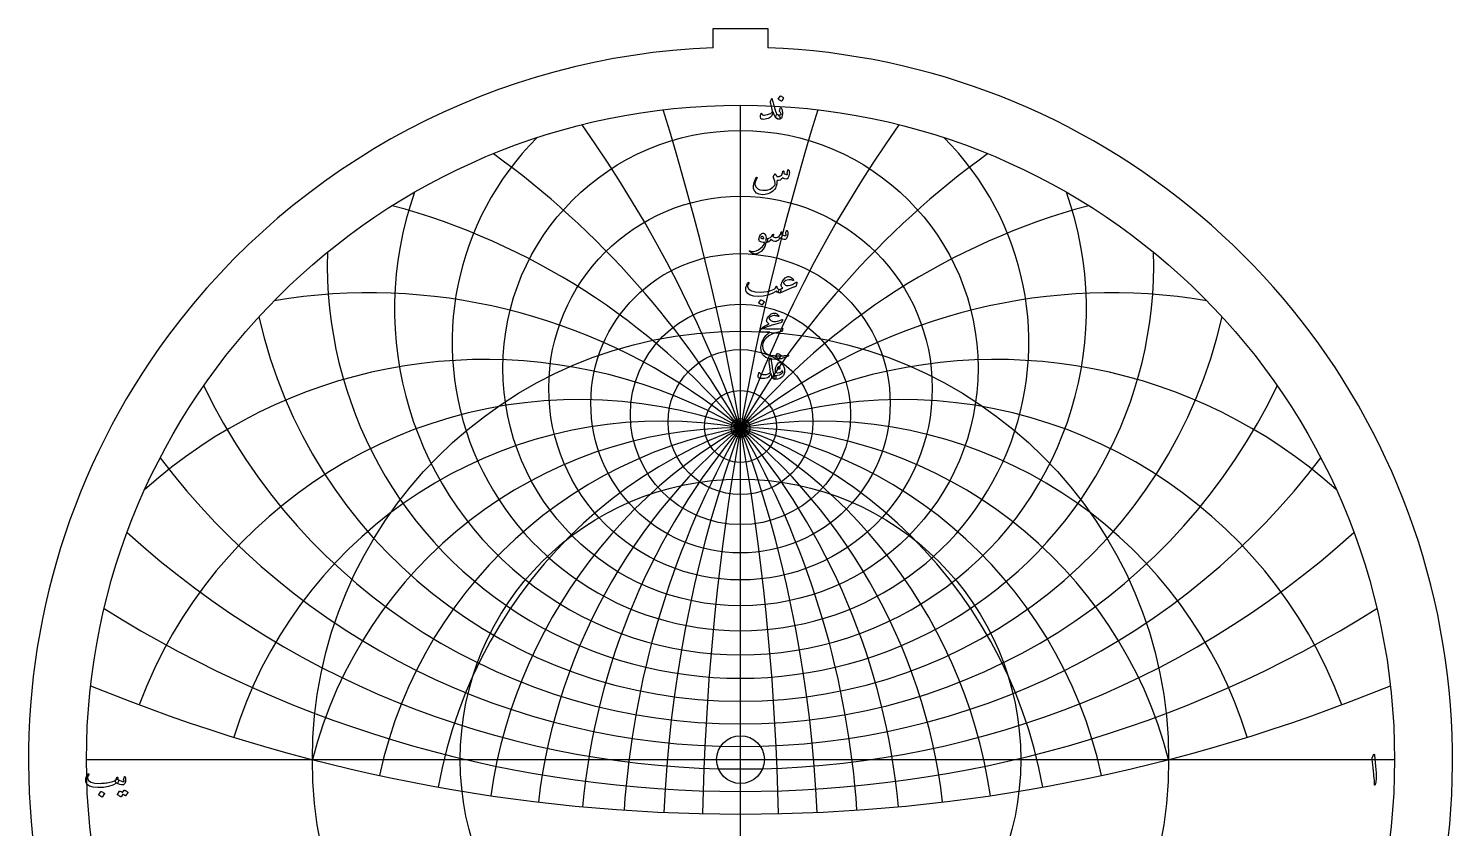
# Model space of a CAD drawing. Header units: millimetres. Extents: x -71 to 71, y -71 to 73.
# Drawn here: x -70.8 to 70.8, y -6.8 to 72.6 of the extents above; entities that cross this region are included whole.
import ezdxf

# ---------------------------------------------------------------- set-up
doc = ezdxf.new("R2010")
doc.units = ezdxf.units.MM
for name, color, linetype in [('CUT_INNER', 6, 'Continuous'), ('CUT_OUTER', 1, 'Continuous'), ('ENGRAVE', 7, 'Continuous'), ('ENGRAVE_FINE', 8, 'Continuous'), ('TEXT', 5, 'Continuous')]:
    doc.layers.add(name, color=color, linetype=linetype)

msp = doc.modelspace()

# ---------------------------------------------------------------- linework, layer by layer
at = {"layer": 'CUT_INNER'}
msp.add_circle((0, 0), 2.375, dxfattribs=at)
at = {"layer": 'CUT_OUTER'}
for points in [[(-2.7125, 72.6225), (2.7125, 72.6225), (2.7125, 70.7102)], [(-2.7125, 70.7102), (-2.7125, 72.6225)]]:
    msp.add_lwpolyline(points, dxfattribs=at)
for centre, radius, start, end in [((-0.0002, -0.0002), 70.7624, 143.437284, 87.803), ((-0.0008, 0.001), 70.7612, 92.196179, 143.437734)]:
    msp.add_arc(centre, radius, start, end, dxfattribs=at)
at = {"layer": 'ENGRAVE'}
for points in [[(0, -65), (0, 65)], [(-65, 0), (65, 0)]]:
    msp.add_lwpolyline(points, dxfattribs=at)
for centre, radius in [((0, 0), 65), ((0, 38.8835), 23.6071), ((0, 36.8979), 19.0559), ((0, 35.3915), 14.8686), ((0, 34.2865), 10.9437), ((0, 0), 42.5483), ((0, 33.5304), 7.2007), ((0, 33.0894), 3.5726), ((0, 32.9444), 0.93), ((0, 0), 27.8517)]:
    msp.add_circle(centre, radius, dxfattribs=at)
for centre, radius, start, end in [((0, 41.4615), 28.6559, 134.845417, 45.154583), ((0, 44.7989), 34.3874, 160.359894, 19.640106), ((0, 49.1467), 41.0686, 178.254365, 1.745635), ((0, 54.8962), 49.1057, 192.859961, 347.140039), ((0, 62.6876), 59.1521, 205.59371, 334.40629), ((0, -11.0037), 43.9482, 14.5, 165.5), ((0, -11.0037), 43.9482, 14.5, 165.5), ((0, 73.6383), 72.3383, 217.12705, 322.87295), ((0, 89.8839), 90.8123, 227.837951, 312.162049), ((0, 116.0667), 119.2286, 237.963138, 302.036862), ((0, 164.5221), 169.9349, 247.662981, 292.337019)]:
    msp.add_arc(centre, radius, start, end, dxfattribs=at)
at = {"layer": 'ENGRAVE_FINE'}
for centre, radius, start, end in [((-249.2424, -11.0037), 253.0874, 1.275347, 17.367591), ((-249.2424, -11.0037), 253.0874, 1.275347, 17.367591), ((249.2424, -11.0037), 253.0874, 162.632409, 178.724653), ((249.2424, -11.0037), 253.0874, 162.632409, 178.724653), ((-120.7466, -11.0037), 128.4958, 2.570044, 35.199227), ((-120.7466, -11.0037), 128.4958, 2.570044, 35.199227), ((120.7466, -11.0037), 128.4958, 144.800773, 177.429956), ((120.7466, -11.0037), 128.4958, 144.800773, 177.429956), ((-76.1205, -11.0037), 87.8963, 3.904621, 54.083754), ((-76.1205, -11.0037), 87.8963, 3.904621, 54.083754), ((76.1205, -11.0037), 87.8963, 125.916246, 176.095379), ((76.1205, -11.0037), 87.8963, 125.916246, 176.095379), ((-52.3754, -11.0037), 68.3712, 5.30213, 74.940025), ((-52.3754, -11.0037), 68.3712, 5.30213, 74.940025), ((52.3754, -11.0037), 68.3712, 105.059975, 174.69787), ((52.3754, -11.0037), 68.3712, 105.059975, 174.69787), ((-36.8769, -11.0037), 57.3703, 6.789823, 99.494308), ((-36.8769, -11.0037), 57.3703, 6.789823, 99.494308), ((36.8769, -11.0037), 57.3703, 80.505692, 173.210177), ((36.8769, -11.0037), 57.3703, 80.505692, 173.210177), ((-25.3735, -11.0037), 50.747, 8.401461, 131.819689), ((-25.3735, -11.0037), 50.747, 8.401461, 131.819689), ((25.3735, -11.0037), 50.747, 48.180311, 171.598539), ((25.3735, -11.0037), 50.747, 48.180311, 171.598539), ((-15.9958, -11.0037), 46.7687, 10.180676, 159.405261), ((-15.9958, -11.0037), 46.7687, 10.180676, 159.405261), ((15.9958, -11.0037), 46.7687, 20.594739, 169.819324), ((15.9958, -11.0037), 46.7687, 20.594739, 169.819324), ((-7.7492, -11.0037), 44.6261, 12.186153, 162.758056), ((-7.7492, -11.0037), 44.6261, 12.186153, 162.758056), ((7.7492, -11.0037), 44.6261, 17.241944, 167.813847), ((7.7492, -11.0037), 44.6261, 17.241944, 167.813847)]:
    msp.add_arc(centre, radius, start, end, dxfattribs=at)
at = {"layer": 'TEXT'}
for points in [[(3.1618, 65.5541), (3.1855, 65.4459), (3.2113, 65.336), (3.2392, 65.2242), (3.2691, 65.1106), (3.301, 64.9947), (3.3351, 64.876), (3.3712, 64.7545), (3.4093, 64.6301), (3.4864, 64.4063), (3.5568, 64.2382), (3.6205, 64.1258), (3.6774, 64.0691), (3.7272, 64.0353), (3.7775, 63.9876), (3.8283, 63.926), (3.8796, 63.8504), (3.928, 63.7569), (3.9414, 63.6865), (3.9198, 63.6393), (3.8631, 63.6153), (3.6798, 63.6339), (3.5176, 63.7556), (3.3766, 63.9804), (3.2567, 64.3083), (3.2541, 64.3137), (3.2505, 64.3176), (3.2459, 64.3199), (3.2402, 64.3207), (3.2361, 64.3199), (3.2319, 64.3176), (3.2278, 64.3137), (3.2237, 64.3083), (3.2121, 64.2552), (3.1979, 64.199), (3.1811, 64.1397), (3.1618, 64.0773), (3.1407, 64.0183), (3.1185, 63.969), (3.0953, 63.9296), (3.0711, 63.8999), (2.9839, 63.8239), (2.8751, 63.7566), (2.7447, 63.6981), (2.5926, 63.6483), (2.4379, 63.6114), (2.3038, 63.5957), (2.1904, 63.6011), (2.0976, 63.6277), (2.0182, 63.6942), (1.9821, 63.8113), (1.9893, 63.9788), (2.0398, 64.1969), (2.0447, 64.2042), (2.0512, 64.2093), (2.0591, 64.2124), (2.0687, 64.2134), (2.08, 64.2122), (2.0893, 64.2083), (2.0965, 64.2018), (2.1017, 64.1928), (2.1213, 64.1472), (2.1429, 64.1093), (2.1667, 64.0791), (2.1924, 64.0567), (2.2729, 64.0268), (2.3822, 64.0196), (2.5204, 64.035), (2.6874, 64.0732), (2.8656, 64.1304), (3.004, 64.1949), (3.1028, 64.2665), (3.1618, 64.3454), (3.1716, 64.4254), (3.1556, 64.562), (3.1139, 64.7554), (3.0463, 65.0054), (3.0138, 65.1372), (2.9947, 65.2437), (2.9891, 65.3249), (2.9968, 65.3808), (3.0752, 65.6036), (3.0837, 65.627), (3.0927, 65.6438), (3.1023, 65.6538), (3.1123, 65.6572), (3.1247, 65.6507), (3.1371, 65.6314), (3.1494, 65.5992), (3.1618, 65.5541)], [(3.9579, 65.9088), (3.9631, 65.914), (3.9703, 65.9171), (3.9796, 65.9181), (3.9909, 65.9171), (4.0711, 65.8846), (4.1467, 65.8449), (4.2176, 65.798), (4.2838, 65.7438), (4.2903, 65.7356), (4.2931, 65.7273), (4.2923, 65.7191), (4.2879, 65.7108), (4.0941, 65.3973), (4.0868, 65.3898), (4.0776, 65.388), (4.0662, 65.3919), (4.0528, 65.4014), (4.0412, 65.4097), (4.0229, 65.4221), (3.9979, 65.4386), (3.9662, 65.4592), (3.9273, 65.4839), (3.8806, 65.5128), (3.8262, 65.5458), (3.7641, 65.5829), (3.7558, 65.5891), (3.7517, 65.5953), (3.7517, 65.6015), (3.7558, 65.6077)], [(3.9951, 64.2217), (3.9708, 64.2622), (3.9476, 64.297), (3.9255, 64.3261), (3.9043, 64.3496), (3.8891, 64.3697), (3.8806, 64.3929), (3.8788, 64.4192), (3.8837, 64.4486), (3.9703, 64.7621), (3.9824, 64.7894), (3.9982, 64.7971), (4.0175, 64.7853), (4.0404, 64.7538), (4.075, 64.687), (4.1044, 64.6063), (4.1286, 64.5117), (4.1477, 64.4032), (4.1588, 64.299), (4.1632, 64.1969), (4.1608, 64.0969), (4.1518, 63.9989), (4.1371, 63.9136), (4.1178, 63.8391), (4.0938, 63.7754), (4.0652, 63.7226), (4.0299, 63.6834), (3.9817, 63.6524), (3.9206, 63.6298), (3.8466, 63.6153), (3.7708, 63.6125), (3.7001, 63.6246), (3.6346, 63.6517), (3.5743, 63.6937), (3.5276, 63.7471), (3.5032, 63.8082), (3.5008, 63.877), (3.5207, 63.9536), (3.5524, 64.0162), (3.5898, 64.0557), (3.6328, 64.0719), (3.6816, 64.0649), (3.794, 64.0379), (3.8919, 64.035), (3.9755, 64.0564), (4.0446, 64.1021), (4.0461, 64.1142), (4.0384, 64.1382), (4.0214, 64.174), (3.9951, 64.2217)], [(4.7066, 58.5595), (4.7138, 58.5775), (4.7231, 58.5904), (4.7345, 58.5982), (4.7479, 58.6007), (4.7651, 58.5987), (4.7798, 58.5925), (4.792, 58.5822), (4.8015, 58.5677), (4.825, 58.5162), (4.8417, 58.4522), (4.8518, 58.3759), (4.8551, 58.2872), (4.8461, 58.1424), (4.819, 58.0047), (4.7739, 57.8742), (4.7107, 57.751), (4.6891, 57.7213), (4.6654, 57.6984), (4.6396, 57.6822), (4.6117, 57.6726), (4.5109, 57.6662), (4.4024, 57.684), (4.2861, 57.726), (4.1621, 57.7922), (4.0577, 57.6492), (3.9342, 57.554), (3.7916, 57.5068), (3.63, 57.5076), (3.6247, 57.4206), (3.6171, 57.3369), (3.6072, 57.2566), (3.5949, 57.1797), (3.5804, 57.1056), (3.5635, 57.0338), (3.5443, 56.9643), (3.5227, 56.8971), (3.4727, 56.7759), (3.4052, 56.6641), (3.3201, 56.5614), (3.2175, 56.4681), (2.9775, 56.3083), (2.7235, 56.1959), (2.4557, 56.1309), (2.1739, 56.1134), (1.8565, 56.1564), (1.6057, 56.2691), (1.4213, 56.4514), (1.3035, 56.7032), (1.2875, 56.794), (1.2849, 56.9012), (1.2958, 57.025), (1.32, 57.1652), (1.3589, 57.3189), (1.4138, 57.4787), (1.4847, 57.6448), (1.5716, 57.817), (1.5786, 57.8278), (1.5871, 57.8356), (1.5971, 57.8402), (1.6087, 57.8417), (1.6204, 57.8407), (1.6304, 57.8376), (1.6389, 57.8325), (1.6459, 57.8252), (1.6505, 57.8147), (1.6521, 57.8036), (1.6505, 57.792), (1.6459, 57.7799), (1.5355, 57.5507), (1.4644, 57.3622), (1.4324, 57.2145), (1.4396, 57.1075), (1.5438, 56.8716), (1.7077, 56.7002), (1.9315, 56.5932), (2.2151, 56.5506), (2.6116, 56.5759), (2.9473, 56.6764), (3.2221, 56.8523), (3.4361, 57.1034), (3.4354, 57.2689), (3.4083, 57.4437), (3.3549, 57.6278), (3.2752, 57.8211), (3.2652, 57.8407), (3.2598, 57.8582), (3.259, 57.8737), (3.2629, 57.8871), (3.285, 57.9331), (3.3062, 57.9763), (3.3263, 58.0167), (3.3454, 58.0542), (3.3634, 58.0883), (3.3804, 58.1186), (3.3964, 58.1451), (3.4114, 58.1676), (3.4199, 58.1772), (3.4289, 58.181), (3.4384, 58.1792), (3.4485, 58.1717), (3.4537, 58.1661), (3.4609, 58.1573), (3.4702, 58.1454), (3.4815, 58.1305), (3.4944, 58.1124), (3.5083, 58.0913), (3.5233, 58.0671), (3.5393, 58.0397), (3.5717, 57.9872), (3.5991, 57.949), (3.6212, 57.9253), (3.6382, 57.916), (3.7455, 57.907), (3.8527, 57.9253), (3.96, 57.9709), (4.0672, 58.0439), (4.1062, 58.0923), (4.1446, 58.1717), (4.1825, 58.2821), (4.2199, 58.4234), (4.2235, 58.4368), (4.2302, 58.4481), (4.24, 58.4574), (4.2529, 58.4646), (4.265, 58.4693), (4.2766, 58.4708), (4.2877, 58.4693), (4.2982, 58.4646), (4.314, 58.4388), (4.3199, 58.3904), (4.316, 58.3192), (4.3024, 58.2254), (4.3856, 58.1743), (4.4746, 58.1408), (4.5692, 58.1248), (4.6695, 58.1264), (4.6682, 58.1565), (4.6643, 58.181), (4.6579, 58.1998), (4.6489, 58.213), (4.6386, 58.2254), (4.6324, 58.2377), (4.6303, 58.2501), (4.6324, 58.2625)], [(4.6097, 52.544), (4.6187, 52.5502), (4.6293, 52.5481), (4.6414, 52.5378), (4.6551, 52.5192), (4.6698, 52.4878), (4.6808, 52.4429), (4.6883, 52.3846), (4.6922, 52.313), (4.6935, 52.2315), (4.6891, 52.1521), (4.679, 52.0748), (4.6633, 51.9995), (4.6174, 51.853), (4.5664, 51.7478), (4.5102, 51.6839), (4.4488, 51.6612), (4.3037, 51.6697), (4.1693, 51.7076), (4.0459, 51.7749), (3.9332, 51.8716), (3.8558, 51.7192), (3.7641, 51.6004), (3.6578, 51.515), (3.5372, 51.4632), (3.4106, 51.4519), (3.2825, 51.4838), (3.1528, 51.5591), (3.0216, 51.6777), (2.9153, 51.5424), (2.8112, 51.4457), (2.7091, 51.3877), (2.6091, 51.3683), (2.589, 51.3797), (2.5699, 51.4137), (2.5518, 51.4704), (2.5348, 51.5498), (2.5286, 51.6282), (2.5389, 51.686), (2.5657, 51.7231), (2.6091, 51.7396), (2.7993, 51.7827), (2.9659, 51.8664), (3.1087, 51.991), (3.2278, 52.1562), (3.2343, 52.1652), (3.2412, 52.1717), (3.2487, 52.1756), (3.2567, 52.1768), (3.2665, 52.1758), (3.2752, 52.1727), (3.283, 52.1676), (3.2897, 52.1603), (3.2936, 52.1382), (3.2845, 52.1005), (3.2626, 52.0474), (3.2278, 51.9788), (3.2734, 51.926), (3.3443, 51.8871), (3.4405, 51.8621), (3.5619, 51.851), (3.7133, 51.8827), (3.8455, 51.9861), (3.9587, 52.1611), (4.0528, 52.4078), (4.0575, 52.4205), (4.0631, 52.4295), (4.0698, 52.4349), (4.0776, 52.4367), (4.0892, 52.4357), (4.0992, 52.4326), (4.1077, 52.4274), (4.1147, 52.4202), (4.1198, 52.4099), (4.1229, 52.3996), (4.124, 52.3893), (4.1229, 52.379), (4.0817, 52.2057), (4.1299, 52.1629), (4.1879, 52.1253), (4.2557, 52.0928), (4.3333, 52.0655), (4.4089, 52.0477), (4.4663, 52.0438), (4.5058, 52.0539), (4.5272, 52.0778), (4.5341, 52.1145), (4.5303, 52.1665), (4.5156, 52.2341), (4.4901, 52.3171), (4.4944, 52.3406), (4.5158, 52.3862), (4.5543, 52.454), (4.6097, 52.544)], [(2.5266, 51.323), (2.4299, 50.9834), (2.2677, 50.6991), (2.0401, 50.4699), (1.7469, 50.2958), (1.7059, 50.2782), (1.6655, 50.2623), (1.6255, 50.2483), (1.5861, 50.236), (1.5474, 50.2258), (1.5097, 50.218), (1.4731, 50.2124), (1.4376, 50.2092), (1.3489, 50.2219), (1.2313, 50.268), (1.0849, 50.3477), (0.9096, 50.4608), (0.8907, 50.4771), (0.8797, 50.4928), (0.8763, 50.508), (0.8807, 50.5227), (0.8905, 50.5341), (0.9034, 50.5392), (0.9194, 50.5382), (0.9384, 50.531), (1.1207, 50.4719), (1.3252, 50.4722), (1.5518, 50.5317), (1.8006, 50.6506), (2.0037, 50.7885), (2.1718, 50.9507), (2.3048, 51.1371), (2.4028, 51.3477), (2.402, 51.3552), (2.3997, 51.3611), (2.3959, 51.3655), (2.3904, 51.3683), (2.2484, 51.3766), (2.1275, 51.3931), (2.0277, 51.4178), (1.9491, 51.4508), (1.8882, 51.5019), (1.8501, 51.5725), (1.8346, 51.6628), (1.8418, 51.7726), (1.8441, 51.7872), (1.847, 51.802), (1.8503, 51.8171), (1.8542, 51.8324), (1.8586, 51.8483), (1.8635, 51.8649), (1.8689, 51.8823), (1.8748, 51.9005), (1.9233, 52.0183), (1.9821, 52.116), (2.0512, 52.1936), (2.1306, 52.2511), (2.2118, 52.2825), (2.2863, 52.282), (2.3541, 52.2495), (2.4152, 52.1851), (2.4686, 52.0954), (2.509, 51.9912), (2.5366, 51.8726), (2.5513, 51.7396), (2.5594, 51.7397), (2.5673, 51.7401), (2.5749, 51.7408), (2.5823, 51.7417), (2.5896, 51.7426), (2.5972, 51.7432), (2.6051, 51.7436), (2.6132, 51.7437), (2.641, 51.7378), (2.6627, 51.72), (2.6782, 51.6904), (2.6874, 51.6488), (2.6913, 51.6032), (2.6905, 51.5571), (2.6851, 51.5104), (2.6751, 51.4632), (2.6619, 51.4217), (2.6472, 51.3921), (2.631, 51.3743), (2.6132, 51.3683), (2.5348, 51.3683), (2.5343, 51.3609), (2.5328, 51.3508), (2.5302, 51.3382), (2.5266, 51.323)], [(2.3286, 51.785), (2.2853, 51.8605), (2.2378, 51.9139), (2.1862, 51.9451), (2.1306, 51.9541), (2.0973, 51.9453), (2.0677, 51.9314), (2.0416, 51.9123), (2.0192, 51.8881), (2.012, 51.8752), (2.0109, 51.8613), (2.0161, 51.8463), (2.0274, 51.8303), (2.07, 51.793), (2.1316, 51.7674), (2.2123, 51.7538), (2.3121, 51.752), (2.3224, 51.754), (2.3286, 51.7602), (2.3306, 51.7705), (2.3286, 51.785)], [(0.759, 47.3862), (0.7737, 47.4022), (0.7889, 47.4089), (0.8046, 47.4063), (0.8209, 47.3944), (0.8332, 47.379), (0.8374, 47.3614), (0.8332, 47.3418), (0.8209, 47.3202), (0.758, 47.2227), (0.7177, 47.1325), (0.7002, 47.0495), (0.7054, 46.9737), (0.8345, 46.7246), (1.0859, 46.5509), (1.4595, 46.4524), (1.9552, 46.4292), (2.3231, 46.4563), (2.6761, 46.5127), (3.0141, 46.5986), (3.3371, 46.7138), (3.3941, 46.7476), (3.4413, 46.7994), (3.4787, 46.8693), (3.5063, 46.9572), (3.5155, 46.9822), (3.531, 46.9995), (3.5527, 47.009), (3.5805, 47.0108), (3.6004, 47.0023), (3.6145, 46.985), (3.623, 46.959), (3.6259, 46.9242), (3.6452, 46.8381), (3.6991, 46.7736), (3.7875, 46.7308), (3.9105, 46.7097), (3.9548, 46.6999), (3.9848, 46.6746), (4.0002, 46.6339), (4.0012, 46.5777), (3.9863, 46.473), (3.9662, 46.3982), (3.9409, 46.3534), (3.9105, 46.3384), (3.82, 46.3503), (3.7342, 46.3859), (3.6529, 46.4452), (3.5764, 46.5282), (3.5699, 46.5315), (3.5588, 46.5292), (3.5431, 46.5212), (3.5227, 46.5076), (3.1381, 46.291), (2.7184, 46.1363), (2.2636, 46.0435), (1.7737, 46.0126), (1.321, 46.0435), (0.9694, 46.1363), (0.7188, 46.291), (0.5692, 46.5076), (0.5352, 46.6285), (0.5239, 46.752), (0.5352, 46.878), (0.5692, 47.0067), (0.6151, 47.1263), (0.6621, 47.2294), (0.71, 47.3161), (0.759, 47.3862)], [(5.6141, 47.3738), (5.5316, 47.0438), (5.5223, 47.0278), (5.5069, 47.0129), (5.4852, 46.999), (5.4574, 46.9861), (5.3956, 46.9643), (5.33, 46.9402), (5.2605, 46.9137), (5.1872, 46.885), (5.11, 46.8542), (5.0289, 46.8216), (4.9439, 46.7872), (4.8551, 46.7509), (3.9064, 46.3384), (3.8631, 46.348), (3.828, 46.3766), (3.8012, 46.4243), (3.7826, 46.4911), (3.7795, 46.562), (3.7991, 46.622), (3.8414, 46.6713), (3.9064, 46.7097), (3.9145, 46.7134), (3.9306, 46.7205), (3.9547, 46.731), (3.9868, 46.7447), (4.0266, 46.7616), (4.074, 46.7814), (4.1287, 46.8039), (4.191, 46.8293), (4.1108, 46.9116), (4.06, 47.0015), (4.0386, 47.0992), (4.0466, 47.2047), (4.126, 47.4555), (4.2611, 47.6677), (4.4519, 47.8412), (4.6984, 47.9761), (4.7523, 47.9887), (4.8149, 47.9853), (4.8863, 47.966), (4.9665, 47.9307), (5.0498, 47.8825), (5.1263, 47.8286), (5.1962, 47.769), (5.2594, 47.7038), (5.2772, 47.6798), (5.2852, 47.6574), (5.2834, 47.6365), (5.2718, 47.6172), (5.2542, 47.6022), (5.2346, 47.5945), (5.213, 47.594), (5.1892, 47.6007), (5.0658, 47.6396), (4.9345, 47.6574), (4.7956, 47.6541), (4.6489, 47.6296), (4.5161, 47.5899), (4.4107, 47.5367), (4.3325, 47.4702), (4.2818, 47.3903), (4.2766, 47.3547), (4.29, 47.314), (4.322, 47.2681), (4.3725, 47.2171), (4.4302, 47.1707), (4.488, 47.1346), (4.5457, 47.1088), (4.6035, 47.0933), (4.7765, 47.0889), (4.9613, 47.1253), (5.1581, 47.2024), (5.3666, 47.3202), (5.3891, 47.3344), (5.411, 47.348), (5.4324, 47.3612), (5.4533, 47.3738), (5.4734, 47.3857), (5.4924, 47.3965), (5.5105, 47.4063), (5.5275, 47.4151), (5.5747, 47.4372), (5.6048, 47.4377), (5.618, 47.4166), (5.6141, 47.3738)], [(2.0089, 45.6743), (2.014, 45.6795), (2.0212, 45.6826), (2.0305, 45.6836), (2.0419, 45.6826), (2.1221, 45.6501), (2.1976, 45.6104), (2.2685, 45.5635), (2.3348, 45.5093), (2.3412, 45.5011), (2.344, 45.4928), (2.3433, 45.4846), (2.3389, 45.4763), (2.145, 45.1628), (2.1378, 45.1553), (2.1285, 45.1535), (2.1172, 45.1574), (2.1037, 45.1669), (2.0921, 45.1752), (2.0738, 45.1876), (2.0488, 45.2041), (2.0171, 45.2247), (1.9782, 45.2494), (1.9315, 45.2783), (1.8771, 45.3113), (1.815, 45.3484), (1.8067, 45.3546), (1.8026, 45.3608), (1.8026, 45.367), (1.8067, 45.3732)], [(4.1848, 43.7039), (4.1882, 43.6748), (4.1693, 43.6204), (4.1284, 43.5407), (4.0652, 43.4358), (4.0518, 43.4188), (4.0363, 43.4048), (4.0188, 43.394), (3.9992, 43.3863), (3.7352, 43.3136), (3.5001, 43.2481), (3.2938, 43.1898), (3.1164, 43.1388), (2.9679, 43.0952), (2.8483, 43.0594), (2.7576, 43.0313), (2.6957, 43.0109), (2.1966, 42.7881), (2.1615, 42.7856), (2.1347, 42.7902), (2.1161, 42.8021), (2.1058, 42.8211), (2.1056, 42.8281), (2.1089, 42.8366), (2.1159, 42.8467), (2.1264, 42.8583), (2.228, 42.9537), (2.3801, 43.0542), (2.5828, 43.1599), (2.8359, 43.2708), (2.7671, 43.3296), (2.7091, 43.3863), (2.6619, 43.4409), (2.6256, 43.4935), (2.6031, 43.551), (2.5977, 43.6204), (2.6093, 43.7016), (2.6379, 43.7946), (2.6843, 43.8916), (2.7493, 43.9885), (2.8328, 44.0855), (2.9349, 44.1824), (3.0461, 44.2662), (3.1525, 44.3237), (3.2544, 44.3549), (3.3516, 44.3598), (3.4833, 44.3332), (3.6022, 44.2783), (3.7081, 44.195), (3.8012, 44.0834), (3.8094, 44.0695), (3.8136, 44.0566), (3.8136, 44.0447), (3.8094, 44.0339), (3.8004, 44.0238), (3.7898, 44.0184), (3.7777, 44.0177), (3.7641, 44.0215), (3.7033, 44.0409), (3.645, 44.0576), (3.5889, 44.0718), (3.5351, 44.0834), (3.4839, 44.0922), (3.4356, 44.0978), (3.3901, 44.1004), (3.3474, 44.0999), (3.1698, 44.079), (3.0205, 44.0287), (2.8996, 43.9491), (2.8071, 43.84), (2.9055, 43.7103), (3.0154, 43.6142), (3.1365, 43.5515), (3.2691, 43.5224), (3.4663, 43.5203), (3.6785, 43.5513), (3.9056, 43.6152), (4.1477, 43.7121), (4.1577, 43.7147), (4.1673, 43.7142), (4.1763, 43.7106), (4.1848, 43.7039)], [(2.4729, 42.8005), (3.0022, 42.782), (3.4598, 42.7799), (3.8458, 42.7943), (4.1601, 42.8253), (4.1697, 42.8264), (4.1781, 42.8258), (4.1852, 42.8233), (4.191, 42.8191), (4.1953, 42.8133), (4.1977, 42.8062), (4.1983, 42.7978), (4.1972, 42.7881), (4.1891, 42.7505), (4.1812, 42.716), (4.1736, 42.6845), (4.1662, 42.6561), (4.1592, 42.6309), (4.1523, 42.6087), (4.1458, 42.5896), (4.1394, 42.5736), (4.126, 42.5481), (4.1106, 42.5293), (4.093, 42.5172), (4.0734, 42.5118), (3.597, 42.4254), (3.1824, 42.2901), (2.8297, 42.1057), (2.5389, 41.8724), (2.392, 41.7046), (2.2852, 41.5269), (2.2187, 41.3395), (2.1924, 41.1423), (2.2177, 40.8326), (2.3182, 40.5802), (2.4941, 40.3851), (2.7452, 40.2471), (2.8754, 40.2054), (3.0185, 40.1708), (3.1744, 40.1435), (3.3433, 40.1234), (3.5248, 40.1102), (3.7187, 40.1038), (3.9249, 40.1041), (4.1436, 40.111), (4.2213, 40.1154), (4.2977, 40.1203), (4.3729, 40.1257), (4.4467, 40.1316), (4.5188, 40.1381), (4.5885, 40.1451), (4.656, 40.1525), (4.7211, 40.1605), (4.7409, 40.1616), (4.7551, 40.1564), (4.7636, 40.1451), (4.7664, 40.1275), (4.7649, 40.1072), (4.7603, 40.0914), (4.7525, 40.0803), (4.7417, 40.0739), (4.6252, 40.0247), (4.5148, 39.9801), (4.4107, 39.9401), (4.3127, 39.9048), (4.2212, 39.8738), (4.1363, 39.847), (4.0582, 39.8243), (3.9868, 39.8058), (3.9197, 39.7921), (3.8543, 39.78), (3.7907, 39.7694), (3.729, 39.7604), (3.6688, 39.7534), (3.6099, 39.7491), (3.5523, 39.7472), (3.4959, 39.748), (3.1113, 39.7779), (2.7906, 39.8429), (2.5338, 39.9429), (2.3409, 40.078), (2.1994, 40.2469), (2.1007, 40.4441), (2.0447, 40.6697), (2.0316, 40.9236), (2.072, 41.2387), (2.1687, 41.5445), (2.3216, 41.8409), (2.5307, 42.1281), (2.6124, 42.215), (2.705, 42.2983), (2.8084, 42.378), (2.9226, 42.454), (1.9243, 42.4623), (1.9003, 42.4726), (1.8903, 42.4911), (1.8941, 42.518), (1.9119, 42.553), (1.9455, 42.6041), (1.9759, 42.65), (2.0032, 42.6907), (2.0274, 42.7263), (2.0486, 42.7564), (2.0666, 42.7809), (2.0816, 42.7997), (2.0934, 42.8129), (2.1202, 42.8152), (2.1924, 42.8139), (2.31, 42.809), (2.4729, 42.8005)], [(3.432, 38.1415), (3.4619, 38.127), (3.4856, 38.1043), (3.5032, 38.0734), (3.5145, 38.0342), (3.522, 37.9858), (3.5238, 37.9393), (3.5199, 37.895), (3.5104, 37.8527), (3.4962, 37.8166), (3.4784, 37.7908), (3.457, 37.7754), (3.432, 37.7702), (3.3085, 37.8045), (3.2062, 37.8909), (3.1249, 38.0293), (3.0649, 38.2198), (3.0571, 38.2527), (3.0504, 38.2812), (3.0448, 38.3053), (3.0401, 38.325), (3.0365, 38.3404), (3.0339, 38.3513), (3.0324, 38.3579), (3.0319, 38.3601), (3.0257, 38.3722), (3.0195, 38.3756), (3.0133, 38.3702), (3.0071, 38.356), (2.937, 38.1977), (2.8586, 38.0734), (2.772, 37.9832), (2.6771, 37.927), (2.5395, 37.8837), (2.3781, 37.8568), (2.193, 37.8465), (1.9841, 37.8527), (1.8446, 37.8958), (1.7686, 38.0002), (1.756, 38.166), (1.8067, 38.3931), (1.8184, 38.4204), (1.8325, 38.4405), (1.8493, 38.4534), (1.8686, 38.4591), (1.8877, 38.4573), (1.9037, 38.4478), (1.9166, 38.4305), (1.9264, 38.4055), (1.9473, 38.3521), (1.9728, 38.3116), (2.0029, 38.284), (2.0377, 38.2693), (2.2329, 38.2394), (2.4183, 38.2363), (2.5939, 38.2601), (2.7596, 38.3106), (2.8316, 38.3482), (2.8906, 38.3993), (2.9367, 38.4637), (2.97, 38.5416), (2.9679, 38.5785), (2.9576, 38.6643), (2.9391, 38.7992), (2.9122, 38.983), (2.8986, 39.0813), (2.8865, 39.1701), (2.8759, 39.2494), (2.8669, 39.3192), (2.8591, 39.3788), (2.8524, 39.428), (2.8468, 39.4665), (2.8421, 39.4945), (2.8383, 39.5373), (2.839, 39.5749), (2.8444, 39.6074), (2.8545, 39.6347), (2.8705, 39.6686), (2.8854, 39.7002), (2.8994, 39.7295), (2.9122, 39.7564), (2.9239, 39.781), (2.9339, 39.8033), (2.9424, 39.8233), (2.9494, 39.841), (2.9566, 39.8552), (2.9659, 39.8647), (2.9772, 39.8696), (2.9906, 39.8698), (3.0053, 39.8642), (3.0164, 39.8554), (3.0239, 39.8435), (3.0278, 39.8286), (3.0529, 39.6176), (3.0788, 39.4176), (3.1055, 39.2288), (3.1329, 39.051), (3.1609, 38.8844), (3.1891, 38.7288), (3.2176, 38.5843), (3.2464, 38.4508), (3.2812, 38.3263), (3.3237, 38.2333), (3.374, 38.1716), (3.432, 38.1415)], [(3.6878, 40.3277), (3.6929, 40.3329), (3.7001, 40.336), (3.7094, 40.337), (3.7207, 40.336), (3.8009, 40.3035), (3.8765, 40.2638), (3.9474, 40.2169), (4.0136, 40.1627), (4.0201, 40.1545), (4.0229, 40.1462), (4.0221, 40.138), (4.0177, 40.1297), (3.8239, 39.8162), (3.8167, 39.8087), (3.8074, 39.8069), (3.796, 39.8108), (3.7826, 39.8203), (3.771, 39.8286), (3.7527, 39.841), (3.7277, 39.8575), (3.696, 39.8781), (3.6571, 39.9028), (3.6104, 39.9317), (3.556, 39.9647), (3.4939, 40.0018), (3.4856, 40.008), (3.4815, 40.0142), (3.4815, 40.0204), (3.4856, 40.0266)], [(3.9064, 39.4573), (3.9347, 39.4532), (3.9662, 39.4408), (4.0007, 39.4202), (4.0384, 39.3913), (4.1995, 39.2196), (4.3117, 39.0263), (4.3748, 38.8113), (4.389, 38.5746), (4.3764, 38.4514), (4.3508, 38.3415), (4.3124, 38.2451), (4.2611, 38.1621), (4.0948, 37.9907), (3.9012, 37.8682), (3.6803, 37.7947), (3.432, 37.7702), (3.407, 37.7762), (3.3856, 37.7939), (3.3678, 37.8236), (3.3536, 37.8651), (3.3483, 37.888), (3.3449, 37.9115), (3.3432, 37.9355), (3.3433, 37.96), (3.3447, 37.9842), (3.3469, 38.0074), (3.3499, 38.0296), (3.3536, 38.0507), (3.3647, 38.0873), (3.3815, 38.1147), (3.4039, 38.1327), (3.432, 38.1415), (3.6738, 38.174), (3.8837, 38.2343), (4.0616, 38.3225), (4.2075, 38.4385), (4.2005, 38.4965), (4.192, 38.5426), (4.182, 38.5769), (4.1704, 38.5993), (4.1565, 38.6187), (4.1436, 38.6313), (4.1317, 38.6372), (4.1209, 38.6365), (4.1134, 38.6339), (4.1075, 38.6303), (4.1031, 38.6256), (4.1002, 38.62), (4.0605, 38.5385), (4.0116, 38.4756), (3.9533, 38.4313), (3.8857, 38.4055), (3.6896, 38.3903), (3.5547, 38.4436), (3.4812, 38.5656), (3.4691, 38.7561), (3.4856, 38.8654), (3.5186, 38.9788), (3.5681, 39.0964), (3.6341, 39.2181), (3.7037, 39.3228), (3.7723, 39.3975), (3.8399, 39.4424), (3.9064, 39.4573)], [(3.7702, 39.0118), (3.7293, 39.0002), (3.697, 38.9696), (3.6736, 38.9198), (3.6589, 38.851), (3.6591, 38.8401), (3.6599, 38.8324), (3.6612, 38.8278), (3.663, 38.8262), (3.7045, 38.8162), (3.7465, 38.8108), (3.7891, 38.81), (3.8321, 38.8138), (3.87, 38.8218), (3.9012, 38.8334), (3.9257, 38.8487), (3.9435, 38.8675), (3.8971, 38.9337), (3.8528, 38.9799), (3.8105, 39.0059), (3.7702, 39.0118)], [(62.8913, 0.4169), (62.9334, 0.4983), (62.9672, 0.5269), (62.9928, 0.5027), (63.0101, 0.4257), (63.1113, -0.6523), (63.1715, -1.314), (63.185, -1.8425), (63.1517, -2.238), (63.0717, -2.5003), (63.0571, -2.5218), (63.0442, -2.5333), (63.0329, -2.535), (63.0233, -2.5267), (63.0156, -2.5138), (63.0101, -2.497), (63.0068, -2.4764), (63.0057, -2.4519), (63.0057, -2.2613), (62.9969, -2.0592), (62.9793, -1.8455), (62.9529, -1.6203), (62.9471, -1.5615), (62.9298, -1.4025), (62.9009, -1.1435), (62.8605, -0.7843), (62.7637, 0.0121), (62.7615, 0.0544), (62.7637, 0.0935), (62.7703, 0.1292), (62.7813, 0.1617)], [(-61.9013, -1.9503), (-61.897, -1.9525), (-61.893, -1.9547), (-61.8893, -1.9569), (-61.8859, -1.9591), (-61.8825, -1.9616), (-61.8787, -1.9646), (-61.8748, -1.9682), (-61.8705, -1.9723), (-61.835, -2.0141), (-61.821, -2.0735), (-61.8284, -2.1505), (-61.8573, -2.2451), (-61.884, -2.3026), (-61.9112, -2.3386), (-61.939, -2.3532), (-61.9673, -2.3463), (-61.9816, -2.3394), (-61.9937, -2.3364), (-62.0036, -2.3372), (-62.0113, -2.3419), (-62.3721, -2.5394), (-62.8033, -2.6785), (-63.3049, -2.7594), (-63.8769, -2.7819), (-64.3394, -2.7423), (-64.6887, -2.6367), (-64.9246, -2.4651), (-65.0473, -2.2275), (-65.0663, -2.1153), (-65.0704, -2.0031), (-65.0597, -1.8909), (-65.0341, -1.7787), (-64.9992, -1.6794), (-64.956, -1.5884), (-64.9046, -1.5056), (-64.8449, -1.4311), (-64.8336, -1.4218), (-64.8218, -1.4157), (-64.8094, -1.413), (-64.7965, -1.4135), (-64.7844, -1.4187), (-64.7745, -1.4256), (-64.7668, -1.4341), (-64.7613, -1.4443), (-64.7588, -1.4542), (-64.7602, -1.4663), (-64.7654, -1.4806), (-64.7745, -1.4971), (-64.8383, -1.5906), (-64.8801, -1.6819), (-64.8999, -1.771), (-64.8977, -1.8579), (-64.7932, -2.0757), (-64.5501, -2.2319), (-64.1684, -2.3265), (-63.6481, -2.3595), (-63.5052, -2.3573), (-63.3626, -2.3507), (-63.2203, -2.3397), (-63.0783, -2.3243), (-62.9374, -2.3045), (-62.7983, -2.2803), (-62.6613, -2.2517), (-62.5261, -2.2187), (-62.3949, -2.1813), (-62.2874, -2.1439), (-62.2035, -2.1065), (-62.1433, -2.0691), (-62.1201, -2.0493), (-62.0987, -2.0251), (-62.0794, -1.9965), (-62.0619, -1.9635), (-62.0455, -1.9267), (-62.0294, -1.8865), (-62.0136, -1.8431), (-61.9981, -1.7963), (-61.992, -1.782), (-61.9827, -1.7699), (-61.97, -1.76), (-61.9541, -1.7523), (-61.937, -1.7482), (-61.9211, -1.749), (-61.9062, -1.7548), (-61.8925, -1.7655), (-61.8815, -1.7804), (-61.8749, -1.7985), (-61.8727, -1.82), (-61.8749, -1.8447)], [(-62.0333, -2.3023), (-62.0811, -2.2569), (-62.1059, -2.2), (-62.1075, -2.1315), (-62.0861, -2.0515), (-62.0396, -1.9797), (-61.997, -1.936), (-61.9582, -1.9203), (-61.9233, -1.9327), (-61.7583, -2.0419), (-61.5933, -2.1186), (-61.4283, -2.1629), (-61.2633, -2.1747), (-61.2575, -2.1736), (-61.2534, -2.1703), (-61.2509, -2.1648), (-61.2501, -2.1571), (-61.2542, -2.1425), (-61.2666, -2.1208), (-61.2872, -2.0919), (-61.3161, -2.0559), (-61.3216, -2.0449), (-61.3249, -2.0339), (-61.326, -2.0229), (-61.3249, -2.0119), (-61.2193, -1.7083), (-61.2143, -1.6968), (-61.2083, -1.6885), (-61.2011, -1.6836), (-61.1929, -1.6819), (-61.1846, -1.6833), (-61.1775, -1.6874), (-61.1714, -1.6943), (-61.1665, -1.7039), (-61.1335, -1.8026), (-61.1137, -1.9008), (-61.1071, -1.9984), (-61.1137, -2.0955), (-61.1351, -2.2162), (-61.1643, -2.3144), (-61.2011, -2.39), (-61.2457, -2.4431), (-61.2795, -2.4723), (-61.3106, -2.4937), (-61.3389, -2.5075), (-61.3645, -2.5135), (-61.5119, -2.5168), (-61.6725, -2.4827), (-61.8463, -2.4112), (-62.0333, -2.3023)], [(-63.5689, -3.1735), (-63.5634, -3.168), (-63.5557, -3.1647), (-63.5458, -3.1636), (-63.5337, -3.1647), (-63.4482, -3.1994), (-63.3676, -3.2417), (-63.292, -3.2918), (-63.2213, -3.3495), (-63.2144, -3.3583), (-63.2114, -3.3671), (-63.2122, -3.3759), (-63.2169, -3.3847), (-63.4237, -3.7191), (-63.4314, -3.7271), (-63.4413, -3.729), (-63.4534, -3.7249), (-63.4677, -3.7147), (-63.4801, -3.7059), (-63.4996, -3.6927), (-63.5263, -3.6751), (-63.5601, -3.6531), (-63.6016, -3.6267), (-63.6514, -3.5959), (-63.7094, -3.5607), (-63.7757, -3.5211), (-63.7845, -3.5145), (-63.7889, -3.5079), (-63.7889, -3.5013), (-63.7845, -3.4947)], [(-61.2501, -3.0503), (-61.2446, -3.0448), (-61.2369, -3.0415), (-61.227, -3.0404), (-61.2149, -3.0415), (-61.1716, -3.0577), (-61.1296, -3.0756), (-61.0891, -3.0951), (-61.0499, -3.1163), (-61.0118, -3.1394), (-60.9745, -3.1647), (-60.9381, -3.1922), (-60.9025, -3.2219), (-60.8956, -3.231), (-60.8926, -3.2406), (-60.8934, -3.2508), (-60.8981, -3.2615), (-61.1093, -3.5959), (-61.1151, -3.6003), (-61.1236, -3.6003), (-61.1349, -3.5959), (-61.1489, -3.5871), (-61.1585, -3.579), (-61.1742, -3.5679), (-61.1959, -3.5537), (-61.2237, -3.5365), (-61.2578, -3.516), (-61.2985, -3.492), (-61.3458, -3.4643), (-61.3997, -3.4331), (-61.5669, -3.6927), (-61.5746, -3.7007), (-61.5845, -3.7026), (-61.5966, -3.6985), (-61.6109, -3.6883), (-61.6233, -3.6795), (-61.6428, -3.6663), (-61.6695, -3.6487), (-61.7033, -3.6267), (-61.7448, -3.6003), (-61.7946, -3.5695), (-61.8526, -3.5343), (-61.9189, -3.4947), (-61.9258, -3.4881), (-61.9288, -3.4815), (-61.928, -3.4749), (-61.9233, -3.4683), (-61.7077, -3.1471), (-61.7022, -3.1416), (-61.6945, -3.1383), (-61.6846, -3.1372), (-61.6725, -3.1383), (-61.6356, -3.1503), (-61.5999, -3.1642), (-61.5652, -3.18), (-61.5317, -3.1977), (-61.4992, -3.2171), (-61.4679, -3.2379), (-61.4376, -3.26), (-61.4085, -3.2835)]]:
    msp.add_lwpolyline(points, close=True, dxfattribs=at)

doc.saveas('drawing.dxf')
